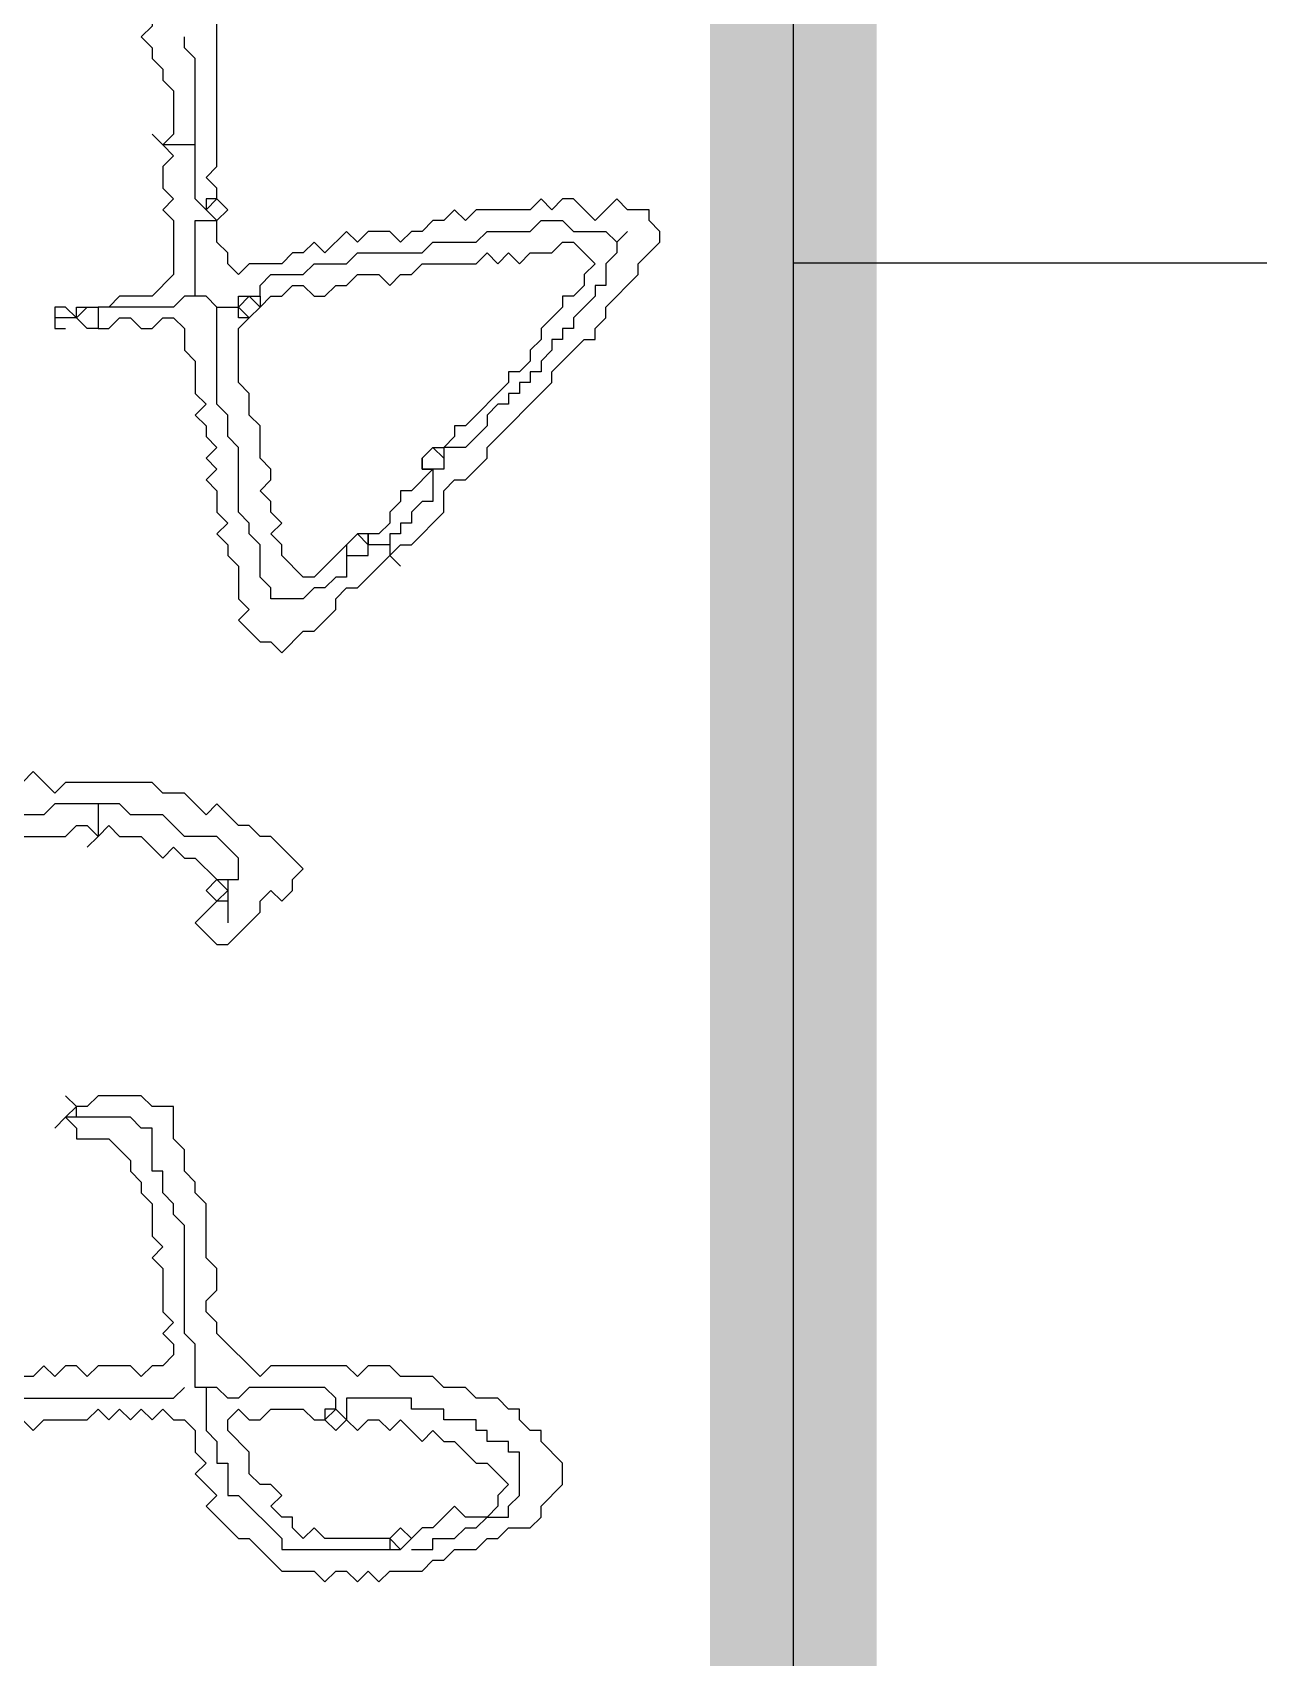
# Model space of a CAD drawing. Header units: millimetres. Extents: x 434053 to 1059003, y -2417481 to 936527.
# Drawn here: x 589324.2 to 589618.3, y -1806153.9 to -1805764 of the extents above; entities that cross this region are included whole.
import ezdxf

# ---------------------------------------------------------------- set-up
doc = ezdxf.new("R2010")
doc.units = ezdxf.units.MM
doc.header["$LTSCALE"] = 1000
doc.header["$MEASUREMENT"] = 0
for name, color, linetype in [('TITLIN', 7, 'Continuous'), ('图框层', 3, 'Continuous'), ('电子签名', 6, 'Continuous')]:
    doc.layers.add(name, color=color, linetype=linetype)

# ---------------------------------------------------------------- blocks, each defined once
blk = doc.blocks.new('zhauau')
for points in [[(-73822.18187220048, -93876.96873585854), (-73826.06987220026, -93873.07918065865), (-73826.06987220026, -93869.1911806592), (-73837.73387219927, -93857.52718066018), (-73845.50987219885, -93857.52718066018), (-73849.39787219862, -93853.63918066074), (-73849.39787219862, -93849.75273586107), (-73857.17387219786, -93841.97518066106), (-73861.06187219764, -93841.97518066106), (-73884.38987219566, -93818.64873586348), (-73888.27787219544, -93818.64873586348), (-73899.94187219445, -93806.98473586379), (-73899.94187219445, -93803.0951806639), (-73903.82987219423, -93803.0951806639), (-73907.71787219401, -93799.20718066447), (-73911.60587219379, -93799.20718066447), (-73923.2698721928, -93787.54318066545), (-73927.15787219226, -93787.54318066545), (-73934.93387219182, -93779.76873586632), (-73938.8218721916, -93779.76873586632), (-73942.7098721914, -93783.655180666), (-73946.59787219082, -93783.655180666), (-73946.59787219082, -93791.43273586534), (-73950.48587219062, -93795.32073586479), (-73942.7098721914, -93803.0951806639), (-73950.48587219062, -93810.8696254637), (-73950.48587219062, -93814.75918066359), (-73946.59787219082, -93818.64873586348), (-73950.48587219062, -93822.53673586293), (-73946.59787219082, -93826.4231806626), (-73946.59787219082, -93845.86318066118), (-73942.7098721914, -93849.75273586107), (-73946.59787219082, -93853.63918066074), (-73942.7098721914, -93857.52718066018), (-73942.7098721914, -93861.41673585941), (-73938.8218721916, -93865.30473585952), (-73938.8218721916, -93869.1911806592), (-73934.93387219182, -93873.07918065865), (-73938.8218721916, -93876.96873585854), (-73938.8218721916, -93884.74318065832), (-73934.93387219182, -93888.63273585755), (-73938.8218721916, -93892.52073585699), (-73931.04587219206, -93900.29518065679), (-73934.93387219182, -93904.18473585667), (-73931.04587219206, -93908.06962545658), (-73931.04587219206, -93911.95918065647), (-73927.15787219226, -93915.84873585569), (-73927.15787219226, -93927.51118065426), (-73923.2698721928, -93931.40073585414), (-73927.15787219226, -93935.28562545404), (-73931.04587219206, -93935.28562545404), (-73934.93387219182, -93939.17518065394), (-73942.7098721914, -93939.17518065394)], [(-73938.8218721916, -93791.43273586534), (-73934.93387219182, -93795.32073586479)], [(-73915.49387219324, -93923.6231806548), (-73919.38187219304, -93923.6231806548), (-73923.2698721928, -93919.73673585513), (-73923.2698721928, -93908.06962545658), (-73927.15787219226, -93904.18473585667), (-73927.15787219226, -93892.52073585699), (-73931.04587219206, -93888.63273585755), (-73931.04587219206, -93865.30473585952), (-73934.93387219182, -93861.41673585941), (-73934.93387219182, -93845.86318066118), (-73938.8218721916, -93841.97518066106), (-73938.8218721916, -93826.4231806626), (-73942.7098721914, -93822.53673586293), (-73942.7098721914, -93814.75918066359), (-73938.8218721916, -93810.8696254637), (-73938.8218721916, -93799.20718066447), (-73934.93387219182, -93795.32073586479)], [(-73934.93387219182, -93795.32073586479), (-73931.04587219206, -93795.32073586479), (-73927.15787219226, -93799.20718066447), (-73919.38187219304, -93799.20718066447), (-73919.38187219304, -93803.0951806639), (-73915.49387219324, -93803.0951806639), (-73907.71787219401, -93810.8696254637), (-73903.82987219423, -93810.8696254637), (-73903.82987219423, -93814.75918066359), (-73899.94187219445, -93814.75918066359), (-73899.94187219445, -93818.64873586348), (-73896.05387219467, -93818.64873586348), (-73892.16587219521, -93822.53673586293), (-73888.27787219544, -93822.53673586293), (-73888.27787219544, -93826.4231806626), (-73884.38987219566, -93826.4231806626), (-73884.38987219566, -93830.31118066204), (-73880.50187219621, -93830.31118066204), (-73880.50187219621, -93834.20073586193), (-73876.61387219645, -93834.20073586193), (-73876.61387219645, -93838.08562546184), (-73872.72587219665, -93841.97518066106), (-73868.83787219685, -93841.97518066106), (-73861.06187219764, -93849.75273586107), (-73861.06187219764, -93857.52718066018)], [(-73911.60587219379, -93923.6231806548), (-73915.49387219324, -93919.73673585513), (-73915.49387219324, -93915.84873585569), (-73919.38187219304, -93911.95918065647), (-73919.38187219304, -93908.06962545658), (-73915.49387219324, -93904.18473585667), (-73915.49387219324, -93900.29518065679), (-73919.38187219304, -93896.40718065666), (-73919.38187219304, -93892.52073585699), (-73923.2698721928, -93888.63273585755), (-73923.2698721928, -93880.85518065821), (-73919.38187219304, -93876.96873585854), (-73923.2698721928, -93873.07918065865), (-73923.2698721928, -93869.1911806592), (-73927.15787219226, -93865.30473585952), (-73927.15787219226, -93845.86318066118), (-73931.04587219206, -93841.97518066106), (-73927.15787219226, -93838.08562546184), (-73931.04587219206, -93834.20073586193), (-73927.15787219226, -93830.31118066204), (-73931.04587219206, -93826.4231806626), (-73931.04587219206, -93818.64873586348), (-73934.93387219182, -93814.75918066359), (-73934.93387219182, -93810.8696254637), (-73927.15787219226, -93803.0951806639), (-73923.2698721928, -93806.98473586379), (-73919.38187219304, -93806.98473586379), (-73915.49387219324, -93810.8696254637), (-73915.49387219324, -93814.75918066359), (-73911.60587219379, -93814.75918066359), (-73903.82987219423, -93822.53673586293), (-73899.94187219445, -93822.53673586293), (-73896.05387219467, -93826.4231806626), (-73892.16587219521, -93826.4231806626), (-73888.27787219544, -93830.31118066204), (-73888.27787219544, -93834.20073586193), (-73884.38987219566, -93834.20073586193), (-73868.83787219685, -93849.75273586107), (-73868.83787219685, -93853.63918066074), (-73864.94987219709, -93853.63918066074), (-73861.06187219764, -93857.52718066018)], [(-73511.14187222463, -94009.15918064867), (-73507.25387222518, -94005.26962544878), (-73511.14187222463, -94001.38473584887), (-73511.14187222463, -93985.83273584975), (-73515.0298722244, -93981.94318065053), (-73511.14187222463, -93978.05518065108), (-73515.0298722244, -93974.16873585142), (-73511.14187222463, -93970.27918065152), (-73515.0298722244, -93966.39118065141), (-73511.14187222463, -93962.50473585173), (-73515.0298722244, -93958.61673585228), (-73511.14187222463, -93954.7271806524), (-73511.14187222463, -93950.83918065294), (-73507.25387222518, -93946.95273585327), (-73499.47787222562, -93946.95273585327), (-73495.58987222583, -93943.06318065338), (-73491.70187222605, -93946.95273585327), (-73483.92587222683, -93939.17518065394), (-73480.03787222703, -93943.06318065338), (-73468.37387222801, -93931.40073585414), (-73468.37387222801, -93927.51118065426), (-73456.70987222902, -93915.84873585569), (-73456.70987222902, -93904.18473585667), (-73452.82187222924, -93900.29518065679), (-73456.70987222902, -93896.40718065666), (-73456.70987222902, -93892.52073585699), (-73452.82187222924, -93888.63273585755), (-73456.70987222902, -93884.74318065832), (-73452.82187222924, -93880.85518065821), (-73456.70987222902, -93876.96873585854), (-73456.70987222902, -93865.30473585952), (-73460.59787222845, -93861.41673585941), (-73460.59787222845, -93857.52718066018), (-73464.48587222825, -93853.63918066074), (-73464.48587222825, -93845.86318066118), (-73468.37387222801, -93841.97518066106), (-73468.37387222801, -93838.08562546184), (-73472.26187222781, -93834.20073586193), (-73472.26187222781, -93826.4231806626), (-73476.14987222762, -93822.53673586293), (-73480.03787222703, -93822.53673586293), (-73487.8138722266, -93814.75918066359), (-73495.58987222583, -93814.75918066359), (-73503.36587222539, -93822.53673586293), (-73507.25387222518, -93822.53673586293), (-73507.25387222518, -93826.4231806626), (-73511.14187222463, -93830.31118066204), (-73515.0298722244, -93830.31118066204), (-73515.0298722244, -93834.20073586193), (-73518.9178722242, -93838.08562546184), (-73518.9178722242, -93845.86318066118), (-73522.80587222362, -93849.75273586107), (-73522.80587222362, -93857.52718066018), (-73526.69387222342, -93861.41673585941), (-73526.69387222342, -93873.07918065865), (-73530.58187222322, -93876.96873585854), (-73530.58187222322, -93884.74318065832), (-73526.69387222342, -93888.63273585755), (-73530.58187222322, -93892.52073585699), (-73530.58187222322, -93919.73673585513), (-73526.69387222342, -93923.6231806548), (-73542.2458722222, -93939.17518065394), (-73546.13387222198, -93939.17518065394), (-73550.02187222178, -93943.06318065338), (-73553.90987222122, -93943.06318065338), (-73557.797872221, -93939.17518065394), (-73565.57387222056, -93939.17518065394), (-73569.46187222036, -93943.06318065338), (-73588.90187221857, -93943.06318065338), (-73592.78987221837, -93946.95273585327), (-73596.67787221816, -93946.95273585327), (-73600.56587221794, -93950.83918065294), (-73608.34187221715, -93950.83918065294), (-73612.22987221695, -93954.7271806524), (-73623.89387221597, -93954.7271806524), (-73623.89387221597, -93962.50473585173), (-73627.78187221574, -93966.39118065141), (-73627.78187221574, -93981.94318065053), (-73623.89387221597, -93985.83273584975), (-73623.89387221597, -93989.72073584987)], [(-73464.48587222825, -93869.1911806592), (-73464.48587222825, -93861.41673585941), (-73468.37387222801, -93861.41673585941), (-73468.37387222801, -93853.63918066074), (-73472.26187222781, -93849.75273586107), (-73472.26187222781, -93845.86318066118), (-73476.14987222762, -93841.97518066106), (-73476.14987222762, -93834.20073586193), (-73480.03787222703, -93834.20073586193), (-73483.92587222683, -93830.31118066204), (-73499.47787222562, -93830.31118066204), (-73499.47787222562, -93834.20073586193), (-73503.36587222539, -93834.20073586193), (-73503.36587222539, -93841.97518066106), (-73507.25387222518, -93841.97518066106), (-73507.25387222518, -93845.86318066118), (-73511.14187222463, -93845.86318066118), (-73511.14187222463, -93857.52718066018), (-73515.0298722244, -93857.52718066018), (-73515.0298722244, -93869.1911806592), (-73518.9178722242, -93869.1911806592), (-73518.9178722242, -93892.52073585699), (-73511.14187222463, -93892.52073585699), (-73515.0298722244, -93896.40718065666)], [(-73511.14187222463, -93892.52073585699), (-73507.25387222518, -93888.63273585755), (-73511.14187222463, -93884.74318065832), (-73511.14187222463, -93880.85518065821), (-73507.25387222518, -93876.96873585854), (-73511.14187222463, -93873.07918065865), (-73503.36587222539, -93865.30473585952), (-73507.25387222518, -93861.41673585941), (-73503.36587222539, -93857.52718066018), (-73503.36587222539, -93853.63918066074), (-73495.58987222583, -93845.86318066118), (-73495.58987222583, -93841.97518066106), (-73487.8138722266, -93834.20073586193), (-73483.92587222683, -93838.08562546184), (-73480.03787222703, -93838.08562546184), (-73476.14987222762, -93841.97518066106), (-73476.14987222762, -93849.75273586107), (-73480.03787222703, -93853.63918066074), (-73472.26187222781, -93861.41673585941), (-73472.26187222781, -93865.30473585952), (-73468.37387222801, -93869.1911806592)], [(-73861.06187219764, -93857.52718066018), (-73857.17387219786, -93857.52718066018), (-73861.06187219764, -93861.41673585941), (-73857.17387219786, -93865.30473585952), (-73853.28587219807, -93865.30473585952)], [(-73861.06187219764, -93857.52718066018), (-73853.28587219807, -93857.52718066018), (-73853.28587219807, -93861.41673585941)], [(-73853.28587219807, -93861.41673585941), (-73853.28587219807, -93865.30473585952), (-73857.17387219786, -93865.30473585952), (-73861.06187219764, -93861.41673585941), (-73861.06187219764, -93857.52718066018)], [(-73853.28587219807, -93865.30473585952), (-73853.28587219807, -93861.41673585941), (-73845.50987219885, -93869.1911806592), (-73845.50987219885, -93873.07918065865), (-73841.62187219907, -93873.07918065865), (-73837.73387219927, -93876.96873585854), (-73833.84587219951, -93876.96873585854), (-73829.95787220006, -93880.85518065821), (-73829.95787220006, -93884.74318065832)], [(-73853.28587219807, -93861.41673585941), (-73841.62187219907, -93861.41673585941), (-73841.62187219907, -93865.30473585952), (-73837.73387219927, -93869.1911806592), (-73833.84587219951, -93869.1911806592), (-73833.84587219951, -93873.07918065865), (-73829.95787220006, -93873.07918065865), (-73829.95787220006, -93876.96873585854), (-73826.06987220026, -93876.96873585854)], [(-73464.48587222825, -93876.96873585854), (-73464.48587222825, -93873.07918065865), (-73468.37387222801, -93869.1911806592), (-73472.26187222781, -93873.07918065865), (-73468.37387222801, -93876.96873585854), (-73464.48587222825, -93876.96873585854)], [(-73468.37387222801, -93869.1911806592), (-73472.26187222781, -93873.07918065865), (-73468.37387222801, -93876.96873585854)], [(-73468.37387222801, -93876.96873585854), (-73464.48587222825, -93873.07918065865), (-73468.37387222801, -93869.1911806592)], [(-73826.06987220026, -93876.96873585854), (-73822.18187220048, -93876.96873585854), (-73818.29387220104, -93873.07918065865)], [(-73903.82987219423, -93981.94318065053), (-73903.82987219423, -93978.05518065108), (-73907.71787219401, -93974.16873585142), (-73907.71787219401, -93970.27918065152), (-73903.82987219423, -93966.39118065141), (-73903.82987219423, -93962.50473585173), (-73907.71787219401, -93958.61673585228), (-73907.71787219401, -93954.7271806524), (-73903.82987219423, -93950.83918065294), (-73896.05387219467, -93950.83918065294), (-73892.16587219521, -93946.95273585327), (-73880.50187219621, -93946.95273585327), (-73876.61387219645, -93943.06318065338), (-73872.72587219665, -93946.95273585327), (-73868.83787219685, -93943.06318065338), (-73864.94987219709, -93943.06318065338), (-73861.06187219764, -93939.17518065394), (-73857.17387219786, -93943.06318065338), (-73853.28587219807, -93939.17518065394), (-73849.39787219862, -93943.06318065338), (-73845.50987219885, -93939.17518065394), (-73837.73387219927, -93939.17518065394), (-73833.84587219951, -93935.28562545404), (-73829.95787220006, -93939.17518065394), (-73826.06987220026, -93935.28562545404), (-73822.18187220048, -93935.28562545404), (-73818.29387220104, -93931.40073585414), (-73806.62987220168, -93931.40073585414), (-73802.7418722019, -93927.51118065426), (-73798.85387220248, -93931.40073585414), (-73791.07787220292, -93923.6231806548), (-73791.07787220292, -93919.73673585513), (-73787.18987220347, -93915.84873585569), (-73794.96587220268, -93908.06962545658), (-73794.96587220268, -93904.18473585667), (-73802.7418722019, -93896.40718065666), (-73806.62987220168, -93896.40718065666), (-73810.51787220148, -93892.52073585699), (-73810.51787220148, -93888.63273585755), (-73822.18187220048, -93876.96873585854)], [(-73826.06987220026, -93876.96873585854), (-73826.06987220026, -93884.74318065832)], [(-73822.18187220048, -93876.96873585854), (-73822.18187220048, -93876.96873585854)], [(-73522.80587222362, -93943.06318065338), (-73507.25387222518, -93943.06318065338), (-73503.36587222539, -93939.17518065394), (-73495.58987222583, -93939.17518065394), (-73495.58987222583, -93935.28562545404), (-73483.92587222683, -93935.28562545404), (-73483.92587222683, -93931.40073585414), (-73468.37387222801, -93915.84873585569), (-73464.48587222825, -93915.84873585569), (-73464.48587222825, -93876.96873585854)], [(-73468.37387222801, -93876.96873585854), (-73468.37387222801, -93900.29518065679), (-73472.26187222781, -93904.18473585667), (-73468.37387222801, -93908.06962545658), (-73472.26187222781, -93911.95918065647), (-73476.14987222762, -93911.95918065647), (-73476.14987222762, -93915.84873585569), (-73480.03787222703, -93919.73673585513), (-73483.92587222683, -93915.84873585569), (-73487.8138722266, -93919.73673585513), (-73487.8138722266, -93923.6231806548), (-73491.70187222605, -93927.51118065426), (-73499.47787222562, -93927.51118065426), (-73507.25387222518, -93935.28562545404), (-73511.14187222463, -93935.28562545404), (-73515.0298722244, -93931.40073585414), (-73511.14187222463, -93927.51118065426), (-73511.14187222463, -93923.6231806548), (-73515.0298722244, -93919.73673585513), (-73515.0298722244, -93908.06962545658), (-73511.14187222463, -93904.18473585667), (-73511.14187222463, -93900.29518065679)], [(-73829.95787220006, -93884.74318065832), (-73826.06987220026, -93884.74318065832), (-73829.95787220006, -93888.63273585755), (-73826.06987220026, -93892.52073585699)], [(-73826.06987220026, -93884.74318065832), (-73829.95787220006, -93884.74318065832), (-73829.95787220006, -93888.63273585755), (-73826.06987220026, -93892.52073585699), (-73822.18187220048, -93892.52073585699)], [(-73822.18187220048, -93892.52073585699), (-73822.18187220048, -93884.74318065832), (-73826.06987220026, -93884.74318065832)], [(-73826.06987220026, -93892.52073585699), (-73814.40587220124, -93904.18473585667), (-73814.40587220124, -93908.06962545658), (-73822.18187220048, -93915.84873585569), (-73826.06987220026, -93915.84873585569), (-73829.95787220006, -93919.73673585513), (-73833.84587219951, -93915.84873585569), (-73837.73387219927, -93919.73673585513), (-73841.62187219907, -93919.73673585513), (-73845.50987219885, -93923.6231806548), (-73849.39787219862, -93919.73673585513), (-73853.28587219807, -93919.73673585513), (-73857.17387219786, -93923.6231806548), (-73868.83787219685, -93923.6231806548), (-73872.72587219665, -93927.51118065426), (-73880.50187219621, -93927.51118065426), (-73884.38987219566, -93931.40073585414), (-73903.82987219423, -93931.40073585414), (-73907.71787219401, -93927.51118065426), (-73911.60587219379, -93931.40073585414), (-73915.49387219324, -93927.51118065426), (-73911.60587219379, -93923.6231806548)], [(-73822.18187220048, -93892.52073585699), (-73814.40587220124, -93892.52073585699), (-73814.40587220124, -93896.40718065666), (-73810.51787220148, -93900.29518065679), (-73810.51787220148, -93904.18473585667), (-73806.62987220168, -93908.06962545658), (-73806.62987220168, -93919.73673585513), (-73810.51787220148, -93919.73673585513), (-73814.40587220124, -93923.6231806548), (-73826.06987220026, -93923.6231806548), (-73829.95787220006, -93927.51118065426), (-73833.84587219951, -93927.51118065426), (-73837.73387219927, -93931.40073585414), (-73861.06187219764, -93931.40073585414), (-73864.94987219709, -93935.28562545404), (-73872.72587219665, -93935.28562545404), (-73876.61387219645, -93939.17518065394), (-73911.60587219379, -93939.17518065394)], [(-73826.06987220026, -93892.52073585699), (-73826.06987220026, -93892.52073585699)], [(-73511.14187222463, -93900.29518065679), (-73515.0298722244, -93896.40718065666), (-73511.14187222463, -93892.52073585699)], [(-73511.14187222463, -93900.29518065679), (-73507.25387222518, -93896.40718065666), (-73511.14187222463, -93892.52073585699)], [(-73515.0298722244, -93896.40718065666), (-73518.9178722242, -93896.40718065666), (-73522.80587222362, -93900.29518065679), (-73522.80587222362, -93927.51118065426), (-73518.9178722242, -93931.40073585414), (-73518.9178722242, -93935.28562545404), (-73522.80587222362, -93939.17518065394), (-73522.80587222362, -93943.06318065338)], [(-73515.0298722244, -93896.40718065666), (-73515.0298722244, -93900.29518065679), (-73511.14187222463, -93900.29518065679), (-73507.25387222518, -93896.40718065666)], [(-73697.76587221013, -93939.17518065394), (-73689.98987221092, -93946.95273585327), (-73682.21387221135, -93939.17518065394), (-73682.21387221135, -93935.28562545404), (-73693.87787221068, -93923.6231806548), (-73697.76587221013, -93923.6231806548), (-73701.65387220994, -93919.73673585513), (-73697.76587221013, -93915.84873585569), (-73701.65387220994, -93911.95918065647), (-73705.54187220971, -93911.95918065647), (-73709.42987220915, -93908.06962545658), (-73721.0938722085, -93919.73673585513), (-73721.0938722085, -93923.6231806548), (-73724.98187220829, -93927.51118065426), (-73724.98187220829, -93931.40073585414), (-73732.75787220751, -93939.17518065394), (-73728.86987220771, -93943.06318065338), (-73736.6458722073, -93950.83918065294), (-73736.6458722073, -93958.61673585228), (-73740.53387220672, -93962.50473585173), (-73740.53387220672, -93993.60718064955), (-73736.6458722073, -93997.49518064898), (-73744.42187220653, -94005.26962544878), (-73740.53387220672, -94009.15918064867)], [(-73911.60587219379, -93931.40073585414), (-73915.49387219324, -93931.40073585414), (-73915.49387219324, -93923.6231806548)], [(-73915.49387219324, -93923.6231806548), (-73911.60587219379, -93923.6231806548), (-73907.71787219401, -93927.51118065426), (-73907.71787219401, -93931.40073585414), (-73911.60587219379, -93931.40073585414)], [(-73911.60587219379, -93939.17518065394), (-73911.60587219379, -93931.40073585414)], [(-73705.54187220971, -93935.28562545404), (-73705.54187220971, -93931.40073585414), (-73713.31787220895, -93931.40073585414), (-73721.0938722085, -93939.17518065394), (-73721.0938722085, -93950.83918065294), (-73728.86987220771, -93958.61673585228), (-73728.86987220771, -93970.27918065152), (-73732.75787220751, -93974.16873585142), (-73732.75787220751, -93981.94318065053)], [(-73950.48587219062, -93939.17518065394), (-73954.37387219038, -93939.17518065394), (-73958.26187218983, -93943.06318065338), (-73962.14987218964, -93939.17518065394), (-74016.58187218559, -93939.17518065394), (-74020.46987218501, -93943.06318065338), (-74020.46987218501, -93946.95273585327), (-74024.35787218479, -93950.83918065294), (-74020.46987218501, -93954.7271806524), (-74020.46987218501, -93962.50473585173), (-74012.69387218579, -93962.50473585173), (-74008.80587218599, -93966.39118065141), (-74004.91787218658, -93962.50473585173), (-74001.02987218677, -93962.50473585173), (-73997.141872187, -93958.61673585228), (-73993.25387218721, -93958.61673585228), (-73989.36587218741, -93954.7271806524), (-73973.81387218897, -93954.7271806524), (-73969.9258721892, -93958.61673585228)], [(-73942.7098721914, -93939.17518065394), (-73946.59787219082, -93935.28562545404), (-73950.48587219062, -93939.17518065394)], [(-73942.7098721914, -93943.06318065338), (-73942.7098721914, -93939.17518065394), (-73946.59787219082, -93935.28562545404), (-73950.48587219062, -93939.17518065394), (-73950.48587219062, -93943.06318065338)], [(-73950.48587219062, -93939.17518065394), (-73946.59787219082, -93943.06318065338), (-73942.7098721914, -93939.17518065394)], [(-73911.60587219379, -93939.17518065394), (-73915.49387219324, -93943.06318065338), (-73915.49387219324, -93946.95273585327)], [(-73721.0938722085, -93981.94318065053), (-73724.98187220829, -93978.05518065108), (-73721.0938722085, -93974.16873585142), (-73721.0938722085, -93966.39118065141), (-73713.31787220895, -93958.61673585228), (-73717.20587220872, -93954.7271806524), (-73713.31787220895, -93950.83918065294), (-73713.31787220895, -93946.95273585327), (-73705.54187220971, -93939.17518065394)], [(-73705.54187220971, -93935.28562545404), (-73697.76587221013, -93935.28562545404)], [(-73697.76587221013, -93935.28562545404), (-73697.76587221013, -93939.17518065394), (-73701.65387220994, -93943.06318065338), (-73705.54187220971, -93939.17518065394), (-73705.54187220971, -93935.28562545404)], [(-73705.54187220971, -93939.17518065394), (-73701.65387220994, -93935.28562545404), (-73697.76587221013, -93939.17518065394)], [(-73697.76587221013, -93939.17518065394), (-73701.65387220994, -93943.06318065338), (-73705.54187220971, -93939.17518065394)], [(-73697.76587221013, -93935.28562545404), (-73689.98987221092, -93935.28562545404)], [(-73950.48587219062, -93943.06318065338), (-73946.59787219082, -93943.06318065338), (-73950.48587219062, -93946.95273585327), (-73969.9258721892, -93946.95273585327)], [(-73915.49387219324, -93946.95273585327), (-73942.7098721914, -93946.95273585327), (-73942.7098721914, -93943.06318065338)], [(-73522.80587222362, -93943.06318065338), (-73522.80587222362, -93946.95273585327), (-73538.35787222277, -93946.95273585327), (-73542.2458722222, -93950.83918065294), (-73581.12587221937, -93950.83918065294), (-73585.01387221881, -93954.7271806524), (-73588.90187221857, -93954.7271806524), (-73592.78987221837, -93958.61673585228), (-73600.56587221794, -93958.61673585228), (-73600.56587221794, -93962.50473585173), (-73616.1178722164, -93962.50473585173), (-73616.1178722164, -93966.39118065141), (-73620.00587221618, -93970.27918065152), (-73620.00587221618, -93989.72073584987)], [(-73969.9258721892, -93946.95273585327), (-74001.02987218677, -93946.95273585327), (-74004.91787218658, -93950.83918065294), (-74008.80587218599, -93950.83918065294)], [(-73969.9258721892, -93946.95273585327), (-73969.9258721892, -93958.61673585228), (-73973.81387218897, -93962.50473585173)], [(-73915.49387219324, -93946.95273585327), (-73915.49387219324, -93950.83918065294), (-73911.60587219379, -93954.7271806524), (-73911.60587219379, -93981.94318065053)], [(-73515.0298722244, -94036.37518064614), (-73515.0298722244, -94032.48562544692), (-73518.9178722242, -94028.60073584702), (-73518.9178722242, -93954.7271806524), (-73522.80587222362, -93950.83918065294)], [(-73969.9258721892, -93958.61673585228), (-73966.0378721894, -93954.7271806524), (-73962.14987218964, -93958.61673585228), (-73954.37387219038, -93958.61673585228), (-73950.48587219062, -93954.7271806524), (-73946.59787219082, -93958.61673585228), (-73942.7098721914, -93954.7271806524), (-73923.2698721928, -93954.7271806524), (-73915.49387219324, -93962.50473585173), (-73915.49387219324, -93974.16873585142), (-73911.60587219379, -93978.05518065108)], [(-73623.89387221597, -93989.72073584987), (-73620.00587221618, -93993.60718064955), (-73616.1178722164, -93989.72073584987), (-73612.22987221695, -93989.72073584987), (-73612.22987221695, -93978.05518065108), (-73604.45387221739, -93970.27918065152), (-73600.56587221794, -93970.27918065152), (-73596.67787221816, -93966.39118065141), (-73592.78987221837, -93966.39118065141), (-73588.90187221857, -93962.50473585173), (-73577.23787221959, -93962.50473585173), (-73573.34987221981, -93958.61673585228), (-73569.46187222036, -93962.50473585173), (-73565.57387222056, -93958.61673585228), (-73550.02187222178, -93958.61673585228), (-73546.13387222198, -93954.7271806524), (-73542.2458722222, -93958.61673585228), (-73538.35787222277, -93954.7271806524), (-73534.46987222298, -93954.7271806524), (-73530.58187222322, -93958.61673585228), (-73530.58187222322, -93962.50473585173), (-73526.69387222342, -93966.39118065141), (-73530.58187222322, -93970.27918065152), (-73530.58187222322, -93981.94318065053), (-73526.69387222342, -93985.83273584975), (-73530.58187222322, -93989.72073584987), (-73530.58187222322, -93993.60718064955), (-73526.69387222342, -93997.49518064898), (-73530.58187222322, -94001.38473584887), (-73526.69387222342, -94005.26962544878), (-73526.69387222342, -94009.15918064867)], [(-73969.9258721892, -93958.61673585228), (-73973.81387218897, -93962.50473585173)], [(-73911.60587219379, -93978.05518065108), (-73911.60587219379, -93981.94318065053), (-73903.82987219423, -93981.94318065053)], [(-73911.60587219379, -93981.94318065053), (-73903.82987219423, -93981.94318065053), (-73903.82987219423, -93985.83273584975), (-73907.71787219401, -93989.72073584987)], [(-73907.71787219401, -93989.72073584987), (-73911.60587219379, -93989.72073584987), (-73911.60587219379, -93981.94318065053)], [(-73907.71787219401, -93989.72073584987), (-73911.60587219379, -93989.72073584987), (-73911.60587219379, -93985.83273584975), (-73907.71787219401, -93989.72073584987)], [(-73903.82987219423, -93981.94318065053), (-73903.82987219423, -93985.83273584975), (-73907.71787219401, -93989.72073584987)], [(-73732.75787220751, -93981.94318065053), (-73732.75787220751, -93997.49518064898), (-73728.86987220771, -94001.38473584887), (-73728.86987220771, -94009.15918064867), (-73732.75787220751, -94009.15918064867), (-73732.75787220751, -94024.71118064714), (-73736.6458722073, -94024.71118064714)], [(-73732.75787220751, -93981.94318065053), (-73721.0938722085, -93981.94318065053), (-73717.20587220872, -93985.83273584975)], [(-73717.20587220872, -94086.92073584207), (-73721.0938722085, -94083.03273584263), (-73721.0938722085, -94075.25518064329), (-73724.98187220829, -94071.36873584361), (-73728.86987220771, -94071.36873584361), (-73732.75787220751, -94067.47918064373), (-73728.86987220771, -94063.59118064427), (-73728.86987220771, -94051.92718064459), (-73724.98187220829, -94048.03918064515), (-73728.86987220771, -94044.15273584548), (-73721.0938722085, -94036.37518064614), (-73724.98187220829, -94032.48562544692), (-73724.98187220829, -94020.82318064701), (-73721.0938722085, -94016.93673584734), (-73724.98187220829, -94013.04873584789), (-73721.0938722085, -94009.15918064867), (-73721.0938722085, -93993.60718064955), (-73724.98187220829, -93989.72073584987), (-73724.98187220829, -93985.83273584975), (-73721.0938722085, -93981.94318065053)], [(-73721.0938722085, -93981.94318065053), (-73717.20587220872, -93985.83273584975)], [(-73907.71787219401, -93989.72073584987), (-73911.60587219379, -93993.60718064955), (-73911.60587219379, -93997.49518064898), (-73903.82987219423, -93997.49518064898), (-73903.82987219423, -93993.60718064955)], [(-73907.71787219401, -93989.72073584987), (-73907.71787219401, -93997.49518064898)], [(-73620.00587221618, -93989.72073584987), (-73623.89387221597, -93989.72073584987), (-73627.78187221574, -93993.60718064955)], [(-73623.89387221597, -93989.72073584987), (-73623.89387221597, -93989.72073584987)], [(-73620.00587221618, -93989.72073584987), (-73620.00587221618, -93993.60718064955), (-73616.1178722164, -93997.49518064898)]]:
    blk.add_lwpolyline(points)
blk = doc.blocks.new('A$C62AF6C70')
at = {"layer": '电子签名'}
blk.add_lwpolyline([(6.362795829772949e-06, 0.0003390489146113396), (6.362795829772949e-06, 10382.17499282234), (2510.380608692765, 10382.17499282234), (2510.380608692765, 0.0003390489146113396)], close=True, dxfattribs=at)
at = {"layer": '电子签名', "xscale": 1.333333333223985, "yscale": 1.333333333223985, "zscale": 1.333333333223985}
blk.add_blockref('zhauau', (99066.38603785634, 135357.8806639521), dxfattribs=at)
blk = doc.blocks.new('asdgdfgsghfdjfh')
at = {"xscale": 0.01000000000265255, "yscale": 0.01000000000265255, "zscale": 0.01000000000265255}
blk.add_blockref('A$C62AF6C70', (-25.1038060935789, 100.2933200999978), dxfattribs=at)
blk = doc.blocks.new('asdfgafg21GZ_LABEL2')
at = {"layer": 'TITLIN', "const_width": 0.8000000001558245}
blk.add_lwpolyline([(-65.00000001266133, 204.1150701316684), (0, 204.1150701316684)], dxfattribs=at)
at = {"layer": '图框层'}
blk.add_line((-20.14000000000233, 204.1150701316682), (-20.14000000000233, 224.1150701355641), dxfattribs=at)
blk = doc.blocks.new('asdfgafgA$C15443CC7')
at = {"layer": '图框层', "xscale": 150.0000000300889, "yscale": 150.0000000300889, "zscale": 150.0000000300889}
blk.add_blockref('asdfgafg21GZ_LABEL2', (208349.9999997616, 1499.999982357025), dxfattribs=at)
blk = doc.blocks.new('asdfadfsdhg')
at = {"xscale": 0.3333333333333333, "yscale": 0.3333333333333333, "zscale": 0.3333333333333333, "rotation": 270}
blk.add_blockref('asdfgafgA$C15443CC7', (3.981404006481171e-08, 69950.00000000955), dxfattribs=at)
at = {"layer": '图框层', "xscale": 50, "yscale": 50, "zscale": 50, "rotation": 270}
blk.add_blockref('asdgdfgsghfdjfh', (500, 500), dxfattribs=at)

msp = doc.modelspace()

# ---------------------------------------------------------------- block references
msp.add_blockref('asdfadfsdhg', (578800.9359465544, -1807326.270222604))

doc.saveas('drawing.dxf')
